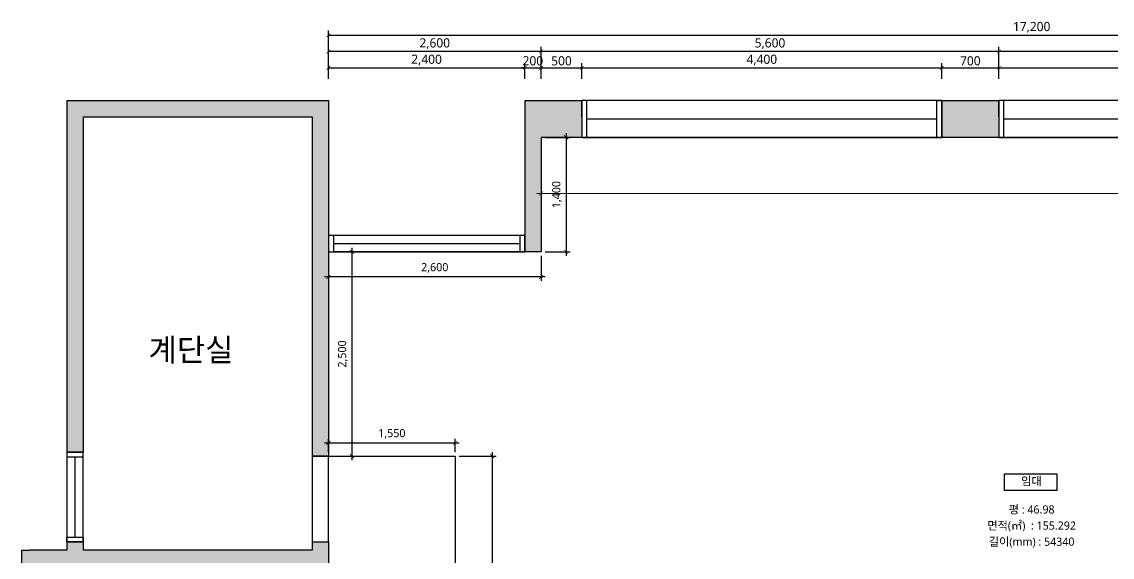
# Model space of a CAD drawing. Header units: metres. Extents: x 11578468 to 47831421, y -58341524 to -14256839.
# Drawn here: x 23944268 to 23957602, y -29103769 to -29097218 of the extents above; entities that cross this region are included whole.
import ezdxf
from ezdxf.enums import TextEntityAlignment as Align

# ---------------------------------------------------------------- set-up
doc = ezdxf.new("R2010")
doc.units = ezdxf.units.M
doc.header["$LTSCALE"] = 50
doc.header["$MEASUREMENT"] = 0
doc.linetypes.add('CEN', pattern=[62, 60, -1, 0, -1])
doc.layers.get('0').update_dxf_attribs({"linetype": 'CONTINUOUS'})
doc.layers.get('DEFPOINTS').update_dxf_attribs({"linetype": 'CONTINUOUS'})
for name, color, linetype in [('0-ELC TEXT', 7, 'CONTINUOUS'), ('3.기호.계단선', 30, 'CONTINUOUS'), ('CEN', 250, 'CEN'), ('wall', 3, 'CONTINUOUS'), ('WIN', 4, 'CONTINUOUS')]:
    doc.layers.add(name, color=color, linetype=linetype)
for name, color, linetype, lineweight in [('DIM', 7, 'CONTINUOUS', 15), ('ha', 8, 'CONTINUOUS', 5), ('wall2', 3, 'CONTINUOUS', 25)]:
    doc.layers.add(name, color=color, linetype=linetype, lineweight=lineweight)
doc.styles.add('HY 울릉도 L', font='malgun.ttf')
doc.styles.add('N 맑은고딕', font='malgun.ttf')
doc.styles.add('NEW 맑은고딕', font='malgun.ttf')
doc.styles.add('넥슨고딕', font='malgun.ttf')
doc.dimstyles.new('JJ IN 45', dxfattribs={"dimscale": 45, "dimtxt": 2.5, "dimasz": 1, "dimexe": 1.25, "dimexo": 1.5, "dimtad": 1, "dimdec": 6, "dimlunit": 6, "dimtxsty": 'N 맑은고딕', "dimblk": 'ARCHTICK', "dimcen": 2.5, "dimclrd": 256, "dimclre": 256, "dimclrt": 256, "dimadec": 0, "dimazin": 0, "dimtfac": 1, "dimtdec": 6, "dimtix": 1, "dimtmove": 0, "dimatfit": 3, "dimldrblk": 'ARCHTICK', "dimfxl": 1, "dimarcsym": 0})
doc.dimstyles.new('사본 50', dxfattribs={"dimscale": 50, "dimtxt": 2, "dimasz": 1, "dimexe": 1, "dimexo": 1, "dimgap": 1, "dimtad": 1, "dimdec": 0, "dimrnd": 0.05, "dimdsep": 46, "dimlunit": 6, "dimtxsty": 'HY 울릉도 L', "dimblk": 'ARCHTICK', "dimcen": 2.5, "dimdle": 1, "dimclrd": 133, "dimclre": 133, "dimclrt": 30, "dimadec": 0, "dimazin": 0, "dimtfac": 1, "dimtdec": 0, "dimtix": 1, "dimtmove": 2, "dimatfit": 3, "dimldrblk": 'ARCHTICK', "dimfxl": 1, "dimlwd": -1, "dimlwe": -1, "dimarcsym": 0})

# ---------------------------------------------------------------- blocks, each defined once
blk = doc.blocks.new('*U357')
at = {"layer": 'WIN', "linetype": 'Continuous'}
blk.add_line((60, -25), (4340, -25), dxfattribs=at)
for points in [[(0, -250), (4400, -250), (4400, 200), (0, 200)], [(0, -250), (60, -250), (60, 200), (0, 200)], [(4400, -250), (4340, -250), (4340, 200), (4400, 200)]]:
    blk.add_lwpolyline(points, close=True, dxfattribs=at)
blk = doc.blocks.new('*U358')
at = {"layer": 'WIN', "linetype": 'Continuous'}
blk.add_line((60, -25), (7040, -25), dxfattribs=at)
for points in [[(0, -250), (7100, -250), (7100, 200), (0, 200)], [(0, -250), (60, -250), (60, 200), (0, 200)], [(7100, -250), (7040, -250), (7040, 200), (7100, 200)]]:
    blk.add_lwpolyline(points, close=True, dxfattribs=at)
blk = doc.blocks.new('*U1962')
at = {"layer": 'WIN', "linetype": 'Continuous'}
blk.add_line((60, 100), (1040, 100), dxfattribs=at)
for points in [[(0, 0), (1100, 0), (1100, 200), (0, 200)], [(0, 0), (60, 0), (60, 200), (0, 200)], [(1100, 0), (1040, 0), (1040, 200), (1100, 200)]]:
    blk.add_lwpolyline(points, close=True, dxfattribs=at)
blk = doc.blocks.new('_ArchTick')
at = {"color": 0, "linetype": 'ByBlock', "const_width": 0.15}
blk.add_lwpolyline([(-0.5, -0.5), (0.5, 0.5)], dxfattribs=at)
blk = doc.blocks.new('*D395')
at = {"layer": 'DEFPOINTS', "color": 0, "transparency": 16777216}
for p in [(23730902, -29127857), (23728502, -29128057), (23730902, -29128057)]:
    blk.add_point(p, dxfattribs=at)
at = {"layer": 'DIM', "lineweight": -2, "transparency": 16777216}
for p, q in [((23728502, -29127990), (23728502, -29127801)), ((23728502, -29127857), (23730902, -29127857)), ((23730902, -29127990), (23730902, -29127801))]:
    blk.add_line(p, q, dxfattribs=at)
at = {"layer": 'DIM', "lineweight": -2, "transparency": 16777216, "xscale": 45, "yscale": 45, "zscale": 45, "rotation": 180}
blk.add_blockref('_ArchTick', (23728502, -29127857), dxfattribs=at)
at = {"layer": 'DIM', "lineweight": -2, "transparency": 16777216, "xscale": 45, "yscale": 45, "zscale": 45}
blk.add_blockref('_ArchTick', (23730902, -29127857), dxfattribs=at)
at = {"layer": 'DIM', "transparency": 16777216, "insert": (23729702, -29127761), "char_height": 112.5, "attachment_point": 5, "style": 'N 맑은고딕'}
blk.add_mtext('2,400', dxfattribs=at)
blk = doc.blocks.new('*D396')
at = {"layer": 'DEFPOINTS', "color": 0, "transparency": 16777216}
for p in [(23731102, -29127857), (23730902, -29128057), (23731102, -29128027)]:
    blk.add_point(p, dxfattribs=at)
at = {"layer": 'DIM', "lineweight": -2, "transparency": 16777216}
for p, q in [((23730902, -29127857), (23730857, -29127857)), ((23730902, -29127990), (23730902, -29127801)), ((23730902, -29127857), (23731102, -29127857)), ((23731102, -29127960), (23731102, -29127801)), ((23731102, -29127857), (23731147, -29127857))]:
    blk.add_line(p, q, dxfattribs=at)
at = {"layer": 'DIM', "lineweight": -2, "transparency": 16777216, "xscale": 45, "yscale": 45, "zscale": 45}
blk.add_blockref('_ArchTick', (23730902, -29127857), dxfattribs=at)
at = {"layer": 'DIM', "lineweight": -2, "transparency": 16777216, "xscale": 45, "yscale": 45, "zscale": 45, "rotation": 180}
blk.add_blockref('_ArchTick', (23731102, -29127857), dxfattribs=at)
at = {"layer": 'DIM', "transparency": 16777216, "insert": (23731002, -29127771), "char_height": 112.5, "attachment_point": 5, "style": 'N 맑은고딕'}
blk.add_mtext('200', dxfattribs=at)
blk = doc.blocks.new('*D397')
at = {"layer": 'DEFPOINTS', "color": 0, "transparency": 16777216}
for p in [(23731602, -29127857), (23731102, -29128027), (23731602, -29128057)]:
    blk.add_point(p, dxfattribs=at)
at = {"layer": 'DIM', "lineweight": -2, "transparency": 16777216}
for p, q in [((23731102, -29127960), (23731102, -29127801)), ((23731102, -29127857), (23731602, -29127857)), ((23731602, -29127990), (23731602, -29127801))]:
    blk.add_line(p, q, dxfattribs=at)
at = {"layer": 'DIM', "lineweight": -2, "transparency": 16777216, "xscale": 45, "yscale": 45, "zscale": 45, "rotation": 180}
blk.add_blockref('_ArchTick', (23731102, -29127857), dxfattribs=at)
at = {"layer": 'DIM', "lineweight": -2, "transparency": 16777216, "xscale": 45, "yscale": 45, "zscale": 45}
blk.add_blockref('_ArchTick', (23731602, -29127857), dxfattribs=at)
at = {"layer": 'DIM', "transparency": 16777216, "insert": (23731352, -29127771), "char_height": 112.5, "attachment_point": 5, "style": 'N 맑은고딕'}
blk.add_mtext('500', dxfattribs=at)
blk = doc.blocks.new('*D398')
at = {"layer": 'DEFPOINTS', "color": 0, "transparency": 16777216}
for p in [(23736002, -29127857), (23731602, -29128057), (23736002, -29128057)]:
    blk.add_point(p, dxfattribs=at)
at = {"layer": 'DIM', "lineweight": -2, "transparency": 16777216}
for p, q in [((23731602, -29127990), (23731602, -29127801)), ((23731602, -29127857), (23736002, -29127857)), ((23736002, -29127990), (23736002, -29127801))]:
    blk.add_line(p, q, dxfattribs=at)
at = {"layer": 'DIM', "lineweight": -2, "transparency": 16777216, "xscale": 45, "yscale": 45, "zscale": 45, "rotation": 180}
blk.add_blockref('_ArchTick', (23731602, -29127857), dxfattribs=at)
at = {"layer": 'DIM', "lineweight": -2, "transparency": 16777216, "xscale": 45, "yscale": 45, "zscale": 45}
blk.add_blockref('_ArchTick', (23736002, -29127857), dxfattribs=at)
at = {"layer": 'DIM', "transparency": 16777216, "insert": (23733802, -29127761), "char_height": 112.5, "attachment_point": 5, "style": 'N 맑은고딕'}
blk.add_mtext('4,400', dxfattribs=at)
blk = doc.blocks.new('*D399')
at = {"layer": 'DEFPOINTS', "color": 0, "transparency": 16777216}
for p in [(23736702, -29127857), (23736002, -29128057), (23736702, -29128057)]:
    blk.add_point(p, dxfattribs=at)
at = {"layer": 'DIM', "lineweight": -2, "transparency": 16777216}
for p, q in [((23736002, -29127990), (23736002, -29127801)), ((23736002, -29127857), (23736702, -29127857)), ((23736702, -29127990), (23736702, -29127801))]:
    blk.add_line(p, q, dxfattribs=at)
at = {"layer": 'DIM', "lineweight": -2, "transparency": 16777216, "xscale": 45, "yscale": 45, "zscale": 45, "rotation": 180}
blk.add_blockref('_ArchTick', (23736002, -29127857), dxfattribs=at)
at = {"layer": 'DIM', "lineweight": -2, "transparency": 16777216, "xscale": 45, "yscale": 45, "zscale": 45}
blk.add_blockref('_ArchTick', (23736702, -29127857), dxfattribs=at)
at = {"layer": 'DIM', "transparency": 16777216, "insert": (23736352, -29127771), "char_height": 112.5, "attachment_point": 5, "style": 'N 맑은고딕'}
blk.add_mtext('700', dxfattribs=at)
blk = doc.blocks.new('*D400')
at = {"layer": 'DEFPOINTS', "color": 0, "transparency": 16777216}
for p in [(23743802, -29127857), (23736702, -29128057), (23743802, -29128057)]:
    blk.add_point(p, dxfattribs=at)
at = {"layer": 'DIM', "lineweight": -2, "transparency": 16777216}
for p, q in [((23736702, -29127990), (23736702, -29127801)), ((23736702, -29127857), (23743802, -29127857)), ((23743802, -29127990), (23743802, -29127801))]:
    blk.add_line(p, q, dxfattribs=at)
at = {"layer": 'DIM', "lineweight": -2, "transparency": 16777216, "xscale": 45, "yscale": 45, "zscale": 45, "rotation": 180}
blk.add_blockref('_ArchTick', (23736702, -29127857), dxfattribs=at)
at = {"layer": 'DIM', "lineweight": -2, "transparency": 16777216, "xscale": 45, "yscale": 45, "zscale": 45}
blk.add_blockref('_ArchTick', (23743802, -29127857), dxfattribs=at)
at = {"layer": 'DIM', "transparency": 16777216, "insert": (23740252, -29127761), "char_height": 112.5, "attachment_point": 5, "style": 'N 맑은고딕'}
blk.add_mtext('7,100', dxfattribs=at)
blk = doc.blocks.new('*D403')
at = {"layer": 'DEFPOINTS', "color": 0, "transparency": 16777216}
for p in [(23736702, -29127657), (23736702, -29128057), (23745702, -29128057)]:
    blk.add_point(p, dxfattribs=at)
at = {"layer": 'DIM', "lineweight": -2, "transparency": 16777216}
for p, q in [((23736702, -29127990), (23736702, -29127601)), ((23745702, -29127990), (23745702, -29127601)), ((23745702, -29127657), (23736702, -29127657))]:
    blk.add_line(p, q, dxfattribs=at)
at = {"layer": 'DIM', "lineweight": -2, "transparency": 16777216, "xscale": 45, "yscale": 45, "zscale": 45, "rotation": 180}
blk.add_blockref('_ArchTick', (23736702, -29127657), dxfattribs=at)
at = {"layer": 'DIM', "lineweight": -2, "transparency": 16777216, "xscale": 45, "yscale": 45, "zscale": 45}
blk.add_blockref('_ArchTick', (23745702, -29127657), dxfattribs=at)
at = {"layer": 'DIM', "transparency": 16777216, "insert": (23741202, -29127561), "char_height": 112.5, "attachment_point": 5, "style": 'N 맑은고딕'}
blk.add_mtext('9,000', dxfattribs=at)
blk = doc.blocks.new('*D404')
at = {"layer": 'DEFPOINTS', "color": 0, "transparency": 16777216}
for p in [(23731102, -29127657), (23731102, -29128057), (23736702, -29128057)]:
    blk.add_point(p, dxfattribs=at)
at = {"layer": 'DIM', "lineweight": -2, "transparency": 16777216}
for p, q in [((23731102, -29127990), (23731102, -29127601)), ((23736702, -29127990), (23736702, -29127601)), ((23736702, -29127657), (23731102, -29127657))]:
    blk.add_line(p, q, dxfattribs=at)
at = {"layer": 'DIM', "lineweight": -2, "transparency": 16777216, "xscale": 45, "yscale": 45, "zscale": 45, "rotation": 180}
blk.add_blockref('_ArchTick', (23731102, -29127657), dxfattribs=at)
at = {"layer": 'DIM', "lineweight": -2, "transparency": 16777216, "xscale": 45, "yscale": 45, "zscale": 45}
blk.add_blockref('_ArchTick', (23736702, -29127657), dxfattribs=at)
at = {"layer": 'DIM', "transparency": 16777216, "insert": (23733902, -29127561), "char_height": 112.5, "attachment_point": 5, "style": 'N 맑은고딕'}
blk.add_mtext('5,600', dxfattribs=at)
blk = doc.blocks.new('*D405')
at = {"layer": 'DEFPOINTS', "color": 0, "transparency": 16777216}
for p in [(23728502, -29127657), (23728502, -29128057), (23731102, -29128057)]:
    blk.add_point(p, dxfattribs=at)
at = {"layer": 'DIM', "lineweight": -2, "transparency": 16777216}
for p, q in [((23728502, -29127990), (23728502, -29127601)), ((23731102, -29127990), (23731102, -29127601)), ((23731102, -29127657), (23728502, -29127657))]:
    blk.add_line(p, q, dxfattribs=at)
at = {"layer": 'DIM', "lineweight": -2, "transparency": 16777216, "xscale": 45, "yscale": 45, "zscale": 45, "rotation": 180}
blk.add_blockref('_ArchTick', (23728502, -29127657), dxfattribs=at)
at = {"layer": 'DIM', "lineweight": -2, "transparency": 16777216, "xscale": 45, "yscale": 45, "zscale": 45}
blk.add_blockref('_ArchTick', (23731102, -29127657), dxfattribs=at)
at = {"layer": 'DIM', "transparency": 16777216, "insert": (23729802, -29127561), "char_height": 112.5, "attachment_point": 5, "style": 'N 맑은고딕'}
blk.add_mtext('2,600', dxfattribs=at)
blk = doc.blocks.new('*D406')
at = {"layer": 'DEFPOINTS', "color": 0, "transparency": 16777216}
for p in [(23745702, -29127457), (23728502, -29128057), (23745702, -29128057)]:
    blk.add_point(p, dxfattribs=at)
at = {"layer": 'DIM', "lineweight": -2, "transparency": 16777216}
for p, q in [((23728502, -29127990), (23728502, -29127401)), ((23728502, -29127457), (23745702, -29127457)), ((23745702, -29127990), (23745702, -29127401))]:
    blk.add_line(p, q, dxfattribs=at)
at = {"layer": 'DIM', "lineweight": -2, "transparency": 16777216, "xscale": 45, "yscale": 45, "zscale": 45, "rotation": 180}
blk.add_blockref('_ArchTick', (23728502, -29127457), dxfattribs=at)
at = {"layer": 'DIM', "lineweight": -2, "transparency": 16777216, "xscale": 45, "yscale": 45, "zscale": 45}
blk.add_blockref('_ArchTick', (23745702, -29127457), dxfattribs=at)
at = {"layer": 'DIM', "transparency": 16777216, "insert": (23737102, -29127361), "char_height": 112.5, "attachment_point": 5, "style": 'N 맑은고딕'}
blk.add_mtext('17,200', dxfattribs=at)
blk = doc.blocks.new('*D1969')
at = {"layer": 'DEFPOINTS', "color": 0, "ltscale": 10, "transparency": 16777216}
for p in [(23950618, -29098632), (23965218, -29098632), (23965218, -29099318)]:
    blk.add_point(p, dxfattribs=at)
at = {"layer": 'DIM', "color": 133, "ltscale": 10, "transparency": 16777216}
for p, q in [((23950618, -29098682), (23950618, -29099368)), ((23965218, -29098682), (23965218, -29099368)), ((23950568, -29099318), (23965268, -29099318))]:
    blk.add_line(p, q, dxfattribs=at)
at = {"layer": 'DIM', "color": 133, "ltscale": 10, "transparency": 16777216, "xscale": 50, "yscale": 50, "zscale": 50, "rotation": 180}
blk.add_blockref('_ArchTick', (23950618, -29099318), dxfattribs=at)
at = {"layer": 'DIM', "color": 133, "ltscale": 10, "transparency": 16777216, "xscale": 50, "yscale": 50, "zscale": 50}
blk.add_blockref('_ArchTick', (23965218, -29099318), dxfattribs=at)
at = {"layer": 'DIM', "color": 30, "ltscale": 10, "transparency": 16777216, "insert": (23957918, -29099207), "char_height": 100, "attachment_point": 5, "style": 'HY 울릉도 L'}
blk.add_mtext('14,600', dxfattribs=at)
blk = doc.blocks.new('*D2005')
at = {"layer": 'DEFPOINTS', "color": 0, "ltscale": 10, "transparency": 16777216}
for p in [(23950618, -29098632), (23950618, -29100032), (23950923, -29100032)]:
    blk.add_point(p, dxfattribs=at)
at = {"layer": 'wall', "color": 133, "ltscale": 10, "transparency": 16777216}
for p, q in [((23950668, -29098632), (23950973, -29098632)), ((23950923, -29098582), (23950923, -29100082)), ((23950668, -29100032), (23950973, -29100032))]:
    blk.add_line(p, q, dxfattribs=at)
at = {"layer": 'wall', "color": 133, "ltscale": 10, "transparency": 16777216, "xscale": 50, "yscale": 50, "zscale": 50}
for p, rotation in [((23950923, -29098632), 90), ((23950923, -29100032), 270)]:
    blk.add_blockref('_ArchTick', p, dxfattribs=dict(at, rotation=rotation))
at = {"layer": 'wall', "color": 30, "ltscale": 10, "transparency": 16777216, "insert": (23950813, -29099332), "char_height": 100, "attachment_point": 5, "rotation": 90, "style": 'HY 울릉도 L'}
blk.add_mtext('1,400', dxfattribs=at)
blk = doc.blocks.new('*D2006')
at = {"layer": 'DEFPOINTS', "color": 0, "ltscale": 10, "transparency": 16777216}
for p in [(23948018, -29100032), (23950618, -29100032), (23948018, -29100339)]:
    blk.add_point(p, dxfattribs=at)
at = {"layer": 'wall', "color": 133, "ltscale": 10, "transparency": 16777216}
for p, q in [((23948018, -29100082), (23948018, -29100389)), ((23950618, -29100082), (23950618, -29100389)), ((23950668, -29100339), (23947968, -29100339))]:
    blk.add_line(p, q, dxfattribs=at)
at = {"layer": 'wall', "color": 133, "ltscale": 10, "transparency": 16777216, "xscale": 50, "yscale": 50, "zscale": 50, "rotation": 180}
blk.add_blockref('_ArchTick', (23948018, -29100339), dxfattribs=at)
at = {"layer": 'wall', "color": 133, "ltscale": 10, "transparency": 16777216, "xscale": 50, "yscale": 50, "zscale": 50}
blk.add_blockref('_ArchTick', (23950618, -29100339), dxfattribs=at)
at = {"layer": 'wall', "color": 30, "ltscale": 10, "transparency": 16777216, "insert": (23949318, -29100229), "char_height": 100, "attachment_point": 5, "style": 'HY 울릉도 L'}
blk.add_mtext('2,600', dxfattribs=at)
blk = doc.blocks.new('*D2007')
at = {"layer": 'DEFPOINTS', "color": 0, "ltscale": 10, "transparency": 16777216}
for p in [(23948018, -29100032), (23948018, -29102532), (23948304, -29102532)]:
    blk.add_point(p, dxfattribs=at)
at = {"layer": 'wall', "color": 133, "ltscale": 10, "transparency": 16777216}
for p, q in [((23948304, -29099982), (23948304, -29102582)), ((23948068, -29100032), (23948354, -29100032)), ((23948068, -29102532), (23948354, -29102532))]:
    blk.add_line(p, q, dxfattribs=at)
at = {"layer": 'wall', "color": 133, "ltscale": 10, "transparency": 16777216, "xscale": 50, "yscale": 50, "zscale": 50}
for p, rotation in [((23948304, -29100032), 90), ((23948304, -29102532), 270)]:
    blk.add_blockref('_ArchTick', p, dxfattribs=dict(at, rotation=rotation))
at = {"layer": 'wall', "color": 30, "ltscale": 10, "transparency": 16777216, "insert": (23948194, -29101282), "char_height": 100, "attachment_point": 5, "rotation": 90, "style": 'HY 울릉도 L'}
blk.add_mtext('2,500', dxfattribs=at)
blk = doc.blocks.new('*D2008')
at = {"layer": 'DEFPOINTS', "color": 0, "ltscale": 10, "transparency": 16777216}
for p in [(23949568, -29102370), (23948018, -29102532), (23949568, -29102532)]:
    blk.add_point(p, dxfattribs=at)
at = {"layer": 'wall', "color": 133, "ltscale": 10, "transparency": 16777216}
for p, q in [((23947968, -29102370), (23949618, -29102370)), ((23948018, -29102482), (23948018, -29102320)), ((23949568, -29102482), (23949568, -29102320))]:
    blk.add_line(p, q, dxfattribs=at)
at = {"layer": 'wall', "color": 133, "ltscale": 10, "transparency": 16777216, "xscale": 50, "yscale": 50, "zscale": 50, "rotation": 180}
blk.add_blockref('_ArchTick', (23948018, -29102370), dxfattribs=at)
at = {"layer": 'wall', "color": 133, "ltscale": 10, "transparency": 16777216, "xscale": 50, "yscale": 50, "zscale": 50}
blk.add_blockref('_ArchTick', (23949568, -29102370), dxfattribs=at)
at = {"layer": 'wall', "color": 30, "ltscale": 10, "transparency": 16777216, "insert": (23948793, -29102260), "char_height": 100, "attachment_point": 5, "style": 'HY 울릉도 L'}
blk.add_mtext('1,550', dxfattribs=at)
blk = doc.blocks.new('*D2009')
at = {"layer": 'DEFPOINTS', "color": 0, "ltscale": 10, "transparency": 16777216}
for p in [(23949568, -29102532), (23949568, -29108382), (23950020, -29108382)]:
    blk.add_point(p, dxfattribs=at)
at = {"layer": 'wall', "color": 133, "ltscale": 10, "transparency": 16777216}
for p, q in [((23949618, -29102532), (23950070, -29102532)), ((23950020, -29102482), (23950020, -29108432)), ((23949618, -29108382), (23950070, -29108382))]:
    blk.add_line(p, q, dxfattribs=at)
at = {"layer": 'wall', "color": 133, "ltscale": 10, "transparency": 16777216, "xscale": 50, "yscale": 50, "zscale": 50}
for p, rotation in [((23950020, -29102532), 90), ((23950020, -29108382), 270)]:
    blk.add_blockref('_ArchTick', p, dxfattribs=dict(at, rotation=rotation))
at = {"layer": 'wall', "color": 30, "ltscale": 10, "transparency": 16777216, "insert": (23949910, -29105457), "char_height": 100, "attachment_point": 5, "rotation": 90, "style": 'HY 울릉도 L'}
blk.add_mtext('5,850', dxfattribs=at)
blk = doc.blocks.new('sdagdgds')
at = {"layer": 'ha', "transparency": 33554687}
h = blk.add_hatch(color=256, dxfattribs=at)
h.dxf.hatch_style = 1
h.paths.add_polyline_path([(23725502, -29128457), (23728302, -29128457), (23728302, -29132607), (23728502, -29132607), (23728502, -29128257), (23728302, -29128257), (23725302, -29128257), (23725302, -29132557), (23725502, -29132557)])
h.paths.add_polyline_path([(23728502, -29133657), (23728302, -29133657), (23728302, -29133757), (23725502, -29133757), (23725502, -29133657), (23725302, -29133657), (23725302, -29133757), (23724848.0976572, -29133757), (23724752, -29133757), (23724752, -29136507), (23725152, -29136507), (23725152, -29137657), (23725352, -29137657), (23725352, -29137507), (23727752, -29137507), (23727952, -29137507), (23727952, -29137307), (23725352, -29137307), (23725352, -29136507), (23727052, -29136507), (23727052, -29136707), (23727252, -29136707), (23727252, -29136507), (23727252, -29135757), (23727252, -29135707), (23727052, -29135707), (23727052, -29135757), (23727052, -29136307), (23725352, -29136307), (23724952, -29136307), (23724952, -29133957), (23727052, -29133957), (23727052, -29134507), (23727252, -29134507), (23727252, -29133957), (23728502, -29133957)])
h.paths.add_polyline_path([(23727952, -29138607), (23727752, -29138607), (23727752, -29139637), (23725352, -29139637), (23725352, -29139457), (23725152, -29139457), (23725152, -29140057), (23725352, -29140057), (23725352, -29139837), (23727752, -29139837), (23727752, -29139907), (23727952, -29139907), (23727952, -29139837)])
h.paths.add_polyline_path([(23727952, -29141007), (23727752, -29141007), (23727752, -29142007), (23725352, -29142007), (23725352, -29141857), (23725152, -29141857), (23725152, -29144557), (23725652, -29144557), (23725652, -29144657), (23729552, -29144657), (23729552, -29144457), (23725852, -29144457), (23725852, -29144357), (23725352, -29144357), (23725352, -29142207), (23727952, -29142207)])
h.paths.add_polyline_path([(23731552, -29144307), (23730852, -29144307), (23730852, -29144457), (23730732, -29144457), (23730732, -29144657), (23732052, -29144657), (23732052, -29144457), (23731552, -29144457)])
h.paths.add_polyline_path([(23739502, -29144457), (23736702, -29144457), (23736702, -29144307), (23736002, -29144307), (23736002, -29144457), (23733202, -29144457), (23733202, -29144657), (23739502, -29144657)])
h.paths.add_polyline_path([(23745902, -29143307), (23745702, -29143307), (23745702, -29144457), (23744702, -29144457), (23744702, -29144307), (23744002, -29144307), (23744002, -29144457), (23743102, -29144457), (23743102, -29144657), (23745902, -29144657)])
h.paths.add_polyline_path([(23745902, -29133157), (23745702, -29133157), (23745702, -29139657), (23745902, -29139657)])
h.paths.add_polyline_path([(23745902, -29140857), (23745702, -29140857), (23745702, -29142157), (23745902, -29142157)])
h.paths.add_polyline_path([(23744602, -29136307), (23743902, -29136307), (23743902, -29136657), (23744602, -29136657)])
h.paths.add_polyline_path([(23736702, -29136307), (23736002, -29136307), (23736002, -29136657), (23736702, -29136657)])
h.paths.add_polyline_path([(23731602, -29136307), (23730902, -29136307), (23730902, -29136657), (23731602, -29136657)])
h.paths.add_polyline_path([(23745902, -29130707), (23745702, -29130707), (23745702, -29131957), (23745902, -29131957)])
h.paths.add_polyline_path([(23745902, -29128257), (23743802, -29128257), (23743802, -29128457), (23743802, -29128707), (23744502, -29128707), (23744502, -29128457), (23745702, -29128457), (23745702, -29129607), (23745902, -29129607)])
h.paths.add_polyline_path([(23731602, -29128457), (23731602, -29128257), (23730902, -29128257), (23730902, -29130107), (23731102, -29130107), (23731102, -29128707), (23731602, -29128707)])
h.paths.add_polyline_path([(23736702, -29128257), (23736002, -29128257), (23736002, -29128457), (23736002, -29128707), (23736702, -29128707), (23736702, -29128457)])
at = {"layer": 'CEN'}
blk.add_lwpolyline([(23728302, -29133657), (23728502, -29133657), (23728502, -29132607), (23728302, -29132607)], close=True, dxfattribs=at)
at = {"layer": 'wall'}
for p, q in [((23725302, -29128257), (23728502, -29128257)), ((23725302, -29128257), (23725302, -29132557)), ((23728302, -29128257), (23728502, -29128257)), ((23728502, -29128257), (23728502, -29132607)), ((23730902, -29128257), (23731602, -29128257)), ((23730902, -29128257), (23730902, -29130107)), ((23731602, -29128457), (23731602, -29128257)), ((23736002, -29128257), (23736702, -29128257)), ((23736002, -29128457), (23736002, -29128257)), ((23736702, -29128457), (23736702, -29128257)), ((23725502, -29128457), (23728302, -29128457)), ((23725502, -29128457), (23725502, -29132557)), ((23728302, -29128457), (23728302, -29132607)), ((23731602, -29128457), (23731602, -29128707)), ((23736002, -29128707), (23736002, -29128457)), ((23736702, -29128457), (23736702, -29128707)), ((23731102, -29128707), (23731102, -29130107)), ((23731602, -29128707), (23731102, -29128707)), ((23736702, -29128707), (23736002, -29128707)), ((23725302, -29132557), (23725502, -29132557)), ((23728302, -29132607), (23728502, -29132607)), ((23725302, -29133657), (23725302, -29133757)), ((23725302, -29133657), (23725502, -29133657)), ((23725502, -29133657), (23725502, -29133757)), ((23728302, -29133657), (23728302, -29133757)), ((23728302, -29133657), (23728502, -29133657)), ((23728502, -29133657), (23728502, -29133957)), ((23724752, -29136507), (23724752, -29133757)), ((23724752, -29133757), (23724848.0976572, -29133757)), ((23725302, -29133757), (23724848.0976572, -29133757)), ((23728302, -29133757), (23725502, -29133757))]:
    blk.add_line(p, q, dxfattribs=at)
at = {"layer": 'WIN', "linetype": 'Continuous'}
for p, q in [((23728562, -29129907), (23728562, -29130107)), ((23728562, -29130007), (23730842, -29130007)), ((23730842, -29129907), (23730842, -29130107))]:
    blk.add_line(p, q, dxfattribs=at)
blk.add_lwpolyline([(23730902, -29129907), (23728502, -29129907), (23728502, -29130107), (23730902, -29130107)], close=True, dxfattribs=at)
for name, p in [('*U357', (23731602, -29128457)), ('*U358', (23736702, -29128457))]:
    blk.add_blockref(name, p, dxfattribs=at)
at = {"layer": 'WIN', "linetype": 'Continuous', "rotation": 270}
blk.add_blockref('*U1962', (23725302, -29132557), dxfattribs=at)
at = {"layer": 'wall2', "insert": (23726301.8155433, -29131169.0249183), "char_height": 275.88175264, "attachment_point": 1, "style": 'NEW 맑은고딕'}
blk.add_mtext_dynamic_manual_height_columns('계단실', width=3673.452008802, gutter_width=1379.4087632, heights=[0], dxfattribs=at)
at = {"layer": 'DIM'}
for base, p1, p2, picture, middle in [((23745702, -29127457), (23728502, -29128057), (23745702, -29128057), '*D406', (23737102, -29127361.0081521794)), ((23728502, -29127657), (23731102, -29128057), (23728502, -29128057), '*D405', (23729802, -29127561.3138586991)), ((23731102, -29127657), (23736702, -29128057), (23731102, -29128057), '*D404', (23733902, -29127561.3138586991)), ((23736702, -29127657), (23745702, -29128057), (23736702, -29128057), '*D403', (23741202, -29127561.3138586991)), ((23730902, -29127857), (23728502, -29128057), (23730902, -29128057), '*D395', (23729702, -29127761.3138586991)), ((23731102, -29127857), (23730902, -29128057), (23731102, -29128027.1003937), '*D396', (23731002, -29127770.7525476)), ((23731602, -29127857), (23731102, -29128027.1003937), (23731602, -29128057), '*D397', (23731352, -29127770.7525476)), ((23736002, -29127857), (23731602, -29128057), (23736002, -29128057), '*D398', (23733802, -29127761.3138586991)), ((23736702, -29127857), (23736002, -29128057), (23736702, -29128057), '*D399', (23736352, -29127770.7525475509)), ((23743802, -29127857), (23736702, -29128057), (23743802, -29128057), '*D400', (23740252, -29127761.0081521794))]:
    dim = blk.add_linear_dim(base=base, p1=p1, p2=p2, dimstyle='JJ IN 45', dxfattribs=at)
    dim.commit()
    dim.dimension.update_dxf_attribs({"geometry": picture, "text_midpoint": middle})

msp = doc.modelspace()

# ---------------------------------------------------------------- linework, layer by layer
at = {"layer": '0-ELC TEXT'}
msp.add_lwpolyline([(23956286, -29102748.7), (23956924.6, -29102748.7), (23956924.6, -29102951.2), (23956286, -29102951.2)], close=True, dxfattribs=at)
at = {"layer": 'wall', "ltscale": 10}
msp.add_lwpolyline([(23948017.6, -29100031.7), (23948017.6, -29102531.7), (23949567.6, -29102531.7), (23949567.6, -29108381.7), (23965217.6, -29108381.7), (23965217.6, -29098381.7), (23964017.6, -29098381.7), (23964017.6, -29098631.7), (23950617.6, -29098631.7), (23950617.6, -29100031.7), (23948077.6, -29100031.7)], dxfattribs=at)

# ---------------------------------------------------------------- block references
at = {"layer": '3.기호.계단선'}
msp.add_blockref('sdagdgds', (219515.6, 30075.3), dxfattribs=at)

# ---------------------------------------------------------------- texts
at = {"layer": 'wall', "color": 7, "ltscale": 10, "style": '넥슨고딕'}
msp.add_text('평 : 46.98', height=100, dxfattribs=at).set_placement((23956617.6, -29103181.7), align=Align.MIDDLE)
at = {"layer": 'wall', "ltscale": 10, "style": '넥슨고딕'}
for s, p in [('면적(㎡)  : 155.292', (23956617.6, -29103381.7)), ('길이(mm) : 54340', (23956617.6, -29103581.7))]:
    msp.add_text(s, height=100, dxfattribs=at).set_placement(p, align=Align.MIDDLE)
at = {"layer": 'wall', "ltscale": 10, "insert": (23956489.7, -29102788.6), "char_height": 100, "attachment_point": 1, "style": '넥슨고딕'}
msp.add_mtext_dynamic_manual_height_columns('임대', width=532.558, gutter_width=500, heights=[0], dxfattribs=at)

# ---------------------------------------------------------------- dimensions: what is measured, and where the dimension line sits
at = {"layer": 'DIM', "ltscale": 10}
dim = msp.add_linear_dim(base=(23965217.6, -29099317.7), p1=(23950617.6, -29098631.7), p2=(23965217.6, -29098631.7), dimstyle='사본 50', dxfattribs=at)
dim.commit()
dim.dimension.update_dxf_attribs({"geometry": '*D1969', "text_midpoint": (23957917.6, -29099207.3)})
at = {"layer": 'wall', "ltscale": 10}
for base, p1, p2, picture, middle in [((23950922.9, -29100031.7), (23950617.6, -29098631.7), (23950617.6, -29100031.7), '*D2005', (23950812.6, -29099331.7)), ((23948303.6, -29102531.7), (23948017.6, -29100031.7), (23948017.6, -29102531.7), '*D2007', (23948193.6, -29101281.7)), ((23950019.8, -29108381.7), (23949567.6, -29102531.7), (23949567.6, -29108381.7), '*D2009', (23949909.8, -29105456.7))]:
    dim = msp.add_linear_dim(base=base, p1=p1, p2=p2, angle=90, dimstyle='사본 50', dxfattribs=at)
    dim.commit()
    dim.dimension.update_dxf_attribs({"geometry": picture, "text_midpoint": middle})
for base, p1, p2, picture, middle in [((23948017.6, -29100339.3), (23950617.6, -29100031.7), (23948017.6, -29100031.7), '*D2006', (23949317.6, -29100229.3)), ((23949567.6, -29102370.2), (23948017.6, -29102531.7), (23949567.6, -29102531.7), '*D2008', (23948792.6, -29102259.9))]:
    dim = msp.add_linear_dim(base=base, p1=p1, p2=p2, dimstyle='사본 50', dxfattribs=at)
    dim.commit()
    dim.dimension.update_dxf_attribs({"geometry": picture, "text_midpoint": middle})

doc.saveas('drawing.dxf')
